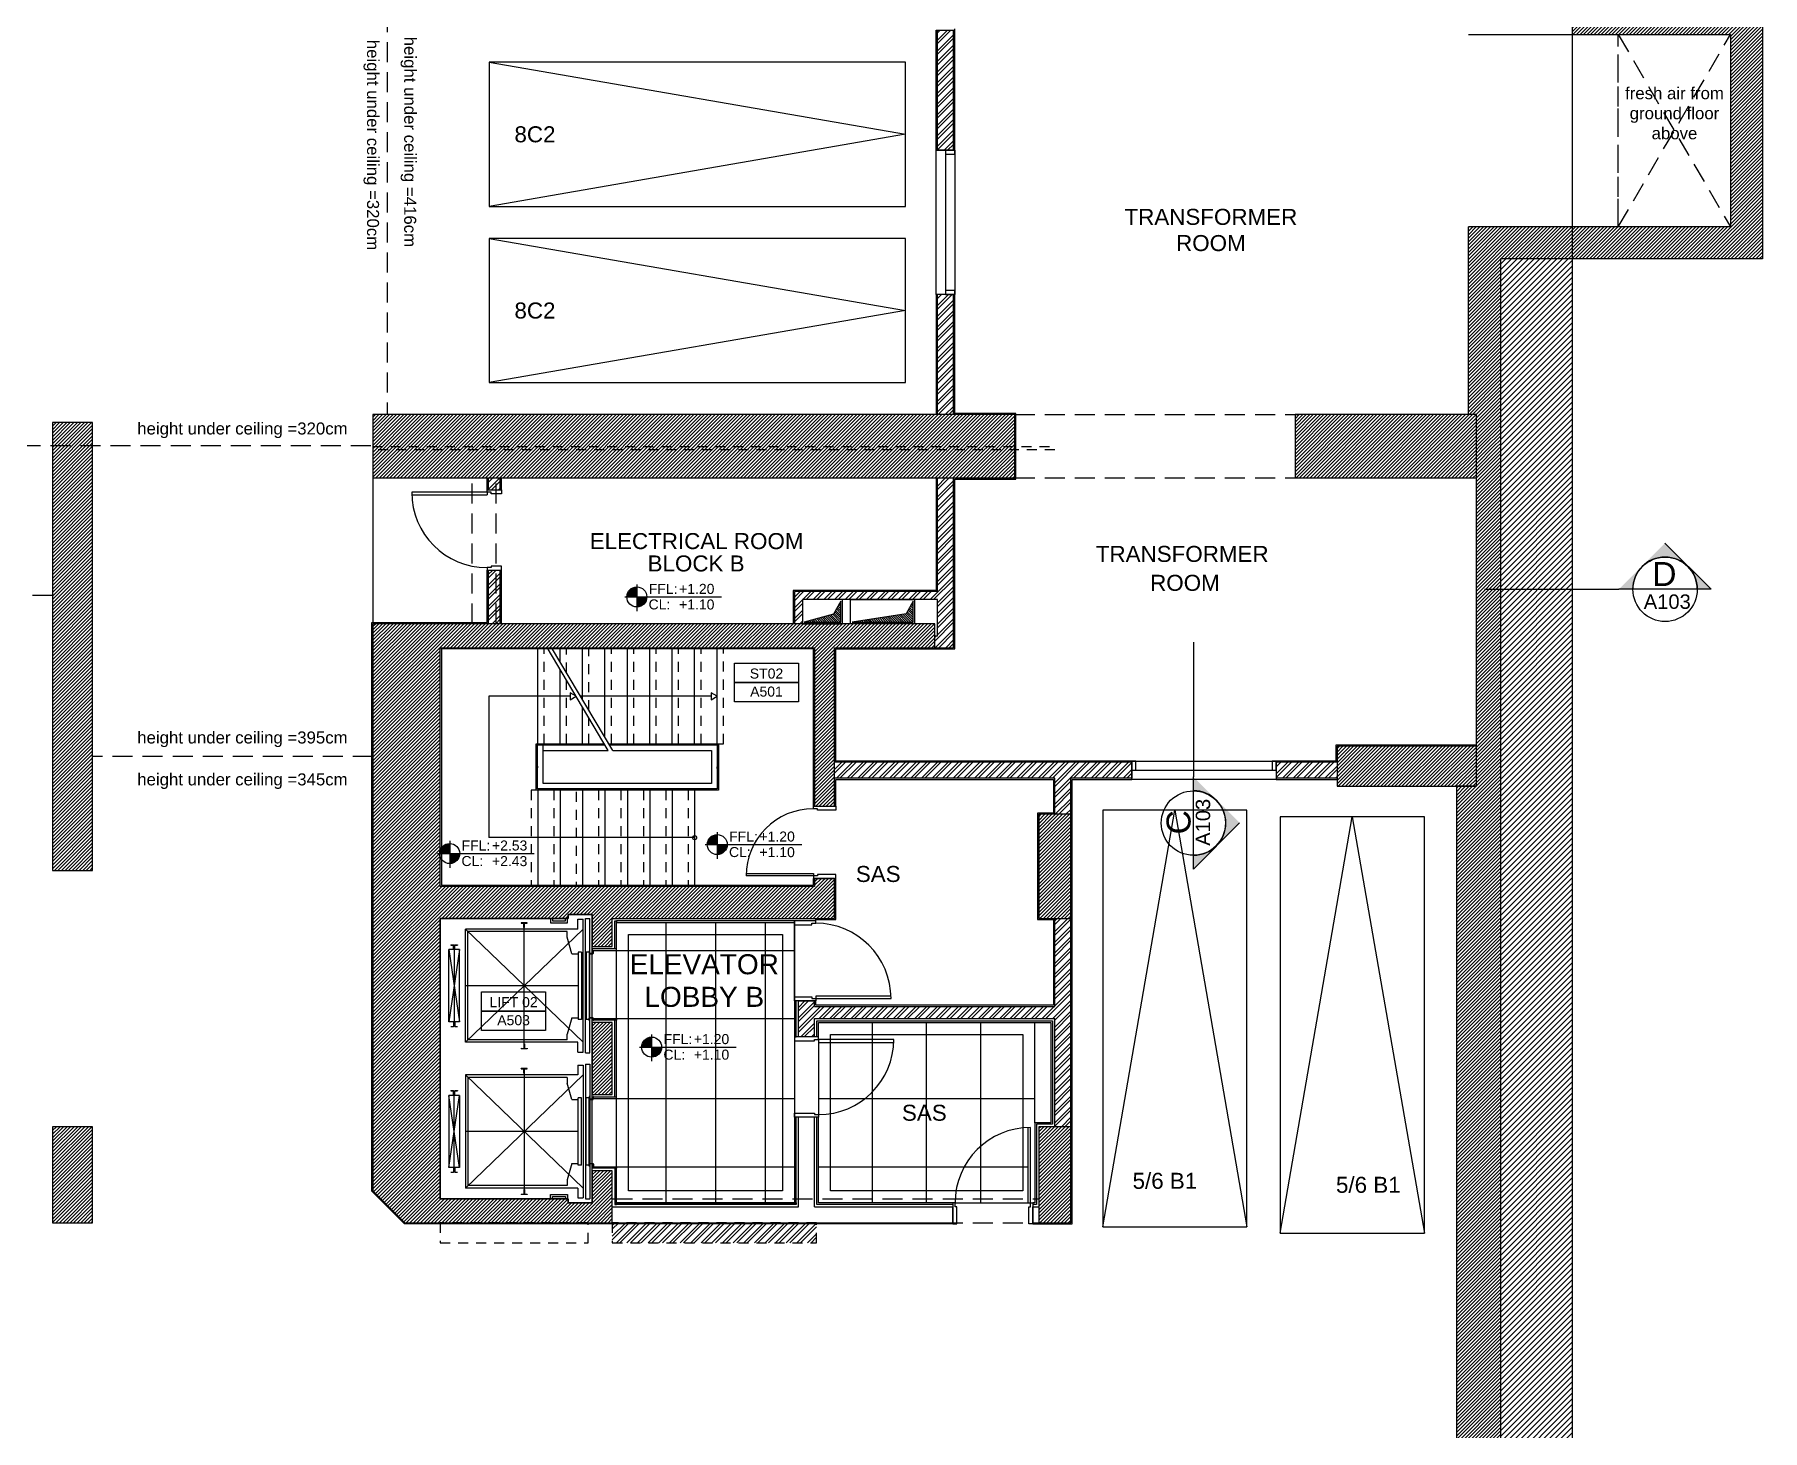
# Model space of a CAD drawing. Header units: inches. Extents: x -0.3 to 44.3, y -7.2 to 59.4.
# Drawn here: x 22.7 to 44.28, y 10.26 to 27.69 of the extents above; entities that cross this region are included whole.
import ezdxf
from ezdxf.enums import TextEntityAlignment as Align

# ---------------------------------------------------------------- set-up
doc = ezdxf.new("R2010")
doc.units = ezdxf.units.IN
doc.header["$MEASUREMENT"] = 0
for name, pattern in [('HIDDEN', [0.375, 0.25, -0.125]), ('HIDDEN2', [0.1875, 0.125, -0.0625]), ('S-BASEMENT 1$0$HIDDEN2', [0.1875, 0.125, -0.0625])]:
    doc.linetypes.add(name, pattern=pattern)
doc.layers.get('0').update_dxf_attribs({"linetype": 'CONTINUOUS'})
for name, color, linetype in [('03', 3, 'CONTINUOUS'), ('A-ANNO-EVTRTAG', 7, 'CONTINUOUS'), ('A-ANNO-LEVL', 3, 'CONTINUOUS'), ('A-ANNO-STR-TAG', 7, 'CONTINUOUS'), ('A-AREAS', 6, 'CONTINUOUS'), ('A-asc', 15, 'CONTINUOUS'), ('A-DRAW-SEC', 7, 'CONTINUOUS'), ('A-FC 260', 1, 'CONTINUOUS'), ('A-FLOR-HRAL', 15, 'CONTINUOUS'), ('A-FLOR-STRS', 40, 'CONTINUOUS'), ('A-FLOR-STRS-ARO', 1, 'CONTINUOUS'), ('A-FURNITURE', 30, 'CONTINUOUS'), ('A-HATCH-CONC', 8, 'CONTINUOUS'), ('A-HATCH-WALL', 8, 'CONTINUOUS'), ('a-hidden', 7, 'HIDDEN'), ('a-joint', 15, 'HIDDEN2'), ('A-NOMENCLATURE', 3, 'CONTINUOUS'), ('A-PARK-TXT', 3, 'CONTINUOUS'), ('A-PLASTER', 8, 'CONTINUOUS'), ('A-PORTE', 1, 'CONTINUOUS'), ('A-proj-marble', 137, 'CONTINUOUS'), ('A-proj-wood', 5, 'CONTINUOUS'), ('A-PROJ1H', 9, 'HIDDEN2'), ('A-PROJECTION', 9, 'CONTINUOUS'), ('A-sect-marble', 1, 'CONTINUOUS'), ('a-shaft', 250, 'CONTINUOUS'), ('a-text-red', 10, 'CONTINUOUS'), ('A-WALL', 4, 'CONTINUOUS'), ('N-PLOT', 5, 'CONTINUOUS'), ('Parcelle$0$N-PLOT', 5, 'CONTINUOUS'), ('S-BASEMENT 1$0$A-SHAFT-BASEMENT 1', 8, 'CONTINUOUS'), ('S-BASEMENT 1$0$A-SHAFT-UP', 8, 'S-BASEMENT 1$0$HIDDEN2'), ('S-BASEMENT 1$0$A-STR BASEMENT 1', 2, 'CONTINUOUS')]:
    doc.layers.add(name, color=color, linetype=linetype)
doc.styles.add('A100-STEXT', font='ARIAL.TTF', dxfattribs={"height": 0.25})
doc.styles.add('Arial', font='ARIAL.TTF', dxfattribs={"height": 0.2})
doc.styles.add('BLOCK', font='ARIAL.TTF', dxfattribs={"width": 0.8, "height": 0.25})
doc.styles.add('ROMANS', font='ARIAL.TTF', dxfattribs={"width": 0.8, "height": 0.2})
doc.styles.add('sec-lines$0$STYLE1', font='ARIAL.TTF')
pattern_1 = [(45, (9e-11, -5e-11), (-0.06629126, 0.06629126), []), (45, (0.04419, -5e-11), (-0.06629126, 0.06629126), [])]
pattern_2 = [(315, (8e-08, -4e-08), (0.014142136, 0.014142136), [])]
pattern_3 = [(45, (-338376.54673, -23743.37172), (-0.066291260736, 0.066291260736), []), (45, (-338376.50254, -23743.37172), (-0.066291260736, 0.066291260736), [])]
pattern_4 = [(45, (-338376.546732, -23743.371716), (-0.022097086912, 0.022097086912), [])]
pattern_5 = [(45, (-338376.54673, -23743.371716), (-0.035355339059, 0.035355339059), [])]

# ---------------------------------------------------------------- blocks, each defined once
blk = doc.blocks.new('LVTAG_P')
for p, q in [((-0.00301, 0), (0.02113, 0)), ((0, 0.00314), (0, -0.00353))]:
    blk.add_line(p, q)
at = {"const_width": 0.0025}
for points in [[(0, 0.00125, 0.414214), (-0.00125, 0, 1)], [(0, -0.00125, 0.414214), (0.00125, 0, 1)]]:
    blk.add_lwpolyline(points, format="xyb", dxfattribs=at)
blk.add_circle((0, 0), 0.0025)
at = {"style": 'BLOCK'}
for s, p in [('FFL:', (0.00297, 0.00076)), ('CL:', (0.00294, -0.00312))]:
    blk.add_text(s, height=0.0025, dxfattribs=at).set_placement(p)
for p in [(0.01054, 0.00076), (0.01054, -0.00313)]:
    blk.add_attdef('+00.00', p, '', height=0.0025, dxfattribs=at)
blk = doc.blocks.new('Rail3kg')
for p, q in [((3, 0), (-3, 0)), ((-43.5, -58), (-11, -58)), ((-43.5, -60), (-43.5, -58)), ((-43.5, -60), (-11, -60)), ((-8, -5), (-8, -55)), ((-6, -5), (-6, -55)), ((-3, -2), (3, -2)), ((6, -5), (6, -55)), ((8, -5), (8, -55)), ((11, -58), (43.5, -58)), ((11, -60), (43.5, -60)), ((43.5, -60), (43.5, -58))]:
    blk.add_line(p, q)
for centre, radius, start, end in [((-3, -5), 5, 90, 180), ((3, -5), 5, 0, 90), ((-11, -55), 5, 270, 360), ((-11, -55), 3, 270, 0), ((-3, -5), 3, 90, 180), ((3, -5), 3, 0, 90), ((11, -55), 5, 180, 270), ((11, -55), 3, 180, 270)]:
    blk.add_arc(centre, radius, start, end)
blk = doc.blocks.new('T75-3')
for p, q in [((1, 5), (0, 4)), ((0, -4), (0, 4)), ((1, 5), (30, 5)), ((30, 4), (30, 5)), ((32, 3), (51, 3)), ((57, 35), (55, 7)), ((59, 37), (62, 37)), ((62, -38), (62, 37)), ((0, -4), (1, -5)), ((1, -5), (30, -5)), ((30, -5), (30, -4)), ((32, -3), (51, -3)), ((55, -7), (57, -35)), ((59, -38), (62, -38))]:
    blk.add_line(p, q)
for centre, radius, start, end in [((32, 4), 1.5, 180, 270), ((51, 7), 4, 270, 356.6822), ((59, 35), 2.5, 90, 176.6822), ((32, -4), 1.5, 90, 180), ((51, -7), 4, 3.3178, 90), ((59, -35), 2.5, 183.3178, 270)]:
    blk.add_arc(centre, radius, start, end)
blk = doc.blocks.new('ascenseurs')
at = {"layer": 'A-asc'}
for p, q in [((1.6, 0.03), (1.6, 0.03)), ((1.815, 0), (1.87, 0)), ((1.815, -1.68), (1.815, 0)), ((1.87, -1.68), (1.87, 0)), ((1.72, -0.134), (0.315, -0.134)), ((0.315, -1.546), (1.785, -0.134)), ((0.315, -0.134), (1.785, -1.546)), ((0.315, -1.546), (0.315, -0.134)), ((1.585, -0.165), (0.345, -0.165)), ((0.345, -1.515), (0.345, -0.165)), ((1.05, -1.565), (1.05, -0.115)), ((1.585, -0.235), (1.585, -0.165)), ((1.72, -0.01), (1.785, -0.01)), ((1.72, -0.134), (1.72, -0.01)), ((1.785, -1.67), (1.785, -0.01)), ((0.24, -0.39), (0.11, -0.39)), ((0.11, -1.29), (0.11, -0.39)), ((0.24, -0.39), (0.11, -1.29)), ((0.11, -0.39), (0.24, -1.29)), ((0.175, -0.39), (0.175, -1.29)), ((0.24, -1.29), (0.24, -0.39)), ((1.645, -0.44), (1.585, -0.235)), ((1.765, -0.42), (1.725, -0.42)), ((1.725, -0.42), (1.725, -1.26)), ((1.765, -0.42), (1.765, -1.26)), ((1.862, -0.42), (1.822, -0.42)), ((1.822, -0.42), (1.822, -1.26)), ((1.862, -0.42), (1.862, -1.26)), ((1.645, -0.44), (1.725, -0.44)), ((1.725, -0.84), (0.315, -0.84)), ((0.24, -1.29), (0.11, -1.29)), ((1.645, -1.24), (1.585, -1.445)), ((1.645, -1.24), (1.725, -1.24)), ((1.765, -1.26), (1.725, -1.26)), ((1.862, -1.26), (1.822, -1.26)), ((1.585, -1.515), (1.585, -1.445)), ((1.72, -1.546), (0.315, -1.546)), ((1.585, -1.515), (0.345, -1.515)), ((1.72, -1.67), (1.72, -1.546)), ((1.72, -1.67), (1.785, -1.67)), ((1.815, -1.68), (1.87, -1.68)), ((1.05, -1.935), (1.05, -3.385)), ((1.72, -1.83), (1.72, -1.954)), ((1.72, -1.83), (1.785, -1.83)), ((1.785, -1.83), (1.785, -3.49)), ((1.815, -1.82), (1.87, -1.82)), ((1.815, -1.82), (1.815, -3.5)), ((1.87, -1.82), (1.87, -3.5)), ((1.72, -1.954), (0.315, -1.954)), ((0.315, -1.954), (1.785, -3.366)), ((0.315, -3.366), (1.785, -1.954)), ((0.315, -1.954), (0.315, -3.366)), ((1.585, -1.985), (0.345, -1.985)), ((0.345, -1.985), (0.345, -3.335)), ((1.585, -1.985), (1.585, -2.055)), ((1.645, -2.26), (1.585, -2.055)), ((0.24, -2.21), (0.11, -2.21)), ((0.11, -2.21), (0.11, -3.11)), ((0.24, -3.11), (0.11, -2.21)), ((0.11, -3.11), (0.24, -2.21)), ((0.175, -3.11), (0.175, -2.21)), ((0.24, -2.21), (0.24, -3.11)), ((1.645, -2.26), (1.725, -2.26)), ((1.765, -2.24), (1.725, -2.24)), ((1.725, -3.08), (1.725, -2.24)), ((1.765, -3.08), (1.765, -2.24)), ((1.862, -2.24), (1.822, -2.24)), ((1.822, -3.08), (1.822, -2.24)), ((1.862, -3.08), (1.862, -2.24)), ((1.725, -2.66), (0.315, -2.66)), ((0.24, -3.11), (0.11, -3.11)), ((1.645, -3.06), (1.585, -3.265)), ((1.645, -3.06), (1.725, -3.06)), ((1.765, -3.08), (1.725, -3.08)), ((1.862, -3.08), (1.822, -3.08)), ((1.72, -3.366), (0.315, -3.366)), ((1.585, -3.335), (0.345, -3.335)), ((1.585, -3.265), (1.585, -3.335)), ((1.72, -3.366), (1.72, -3.49)), ((1.72, -3.49), (1.785, -3.49)), ((1.815, -3.5), (1.87, -3.5))]:
    blk.add_line(p, q, dxfattribs=at)
for points in [[(1.378, 0), (1.378, -0.055), (1.592, -0.055), (1.592, 0)], [(1.402, 0), (1.402, -0.03), (1.567, -0.03), (1.567, 0)], [(1.378, -3.5), (1.378, -3.445), (1.592, -3.445), (1.592, -3.5)], [(1.402, -3.5), (1.402, -3.47), (1.567, -3.47), (1.567, -3.5)]]:
    blk.add_lwpolyline(points, dxfattribs=at)
for points in [[(1.862, -0.434, 0.414214), (1.868, -0.44), (1.907, -0.44, 0.414214), (1.913, -0.434), (1.913, -0.405), (1.91, -0.405), (1.91, -0.434, -0.414214), (1.907, -0.437), (1.868, -0.437, -0.414214), (1.865, -0.434), (1.865, -0.405), (1.862, -0.405)], [(1.865, -1.246), (1.865, -1.275), (1.862, -1.275), (1.862, -1.246, -0.414214), (1.868, -1.24), (1.907, -1.24, -0.414214), (1.913, -1.246), (1.913, -1.275), (1.91, -1.275), (1.91, -1.246, 0.414214), (1.907, -1.243), (1.868, -1.243, 0.414214)], [(1.865, -2.254), (1.865, -2.225), (1.862, -2.225), (1.862, -2.254, 0.414214), (1.868, -2.26), (1.907, -2.26, 0.414214), (1.913, -2.254), (1.913, -2.225), (1.91, -2.225), (1.91, -2.254, -0.414214), (1.907, -2.257), (1.868, -2.257, -0.414214)], [(1.862, -3.066, -0.414214), (1.868, -3.06), (1.907, -3.06, -0.414214), (1.913, -3.066), (1.913, -3.095), (1.91, -3.095), (1.91, -3.066, 0.414214), (1.907, -3.063), (1.868, -3.063, 0.414214), (1.865, -3.066), (1.865, -3.095), (1.862, -3.095)]]:
    blk.add_lwpolyline(points, format="xyb", close=True, dxfattribs=at)
at = {"layer": 'A-asc', "yscale": 0.0009999999999994458, "zscale": 0.001}
for name, p, xscale, rotation in [('T75-3', (1.05, -0.115), 0.0009999999999994458, 90), ('Rail3kg', (0.175, -0.39), -0.0009999999999976694, 180), ('T75-3', (1.05, -1.565), -0.0009999999999994458, 90), ('T75-3', (1.05, -1.935), 0.0009999999999994458, 90), ('Rail3kg', (0.175, -2.21), -0.0009999999999976694, 180), ('T75-3', (1.05, -3.385), -0.0009999999999994458, 90)]:
    blk.add_blockref(name, p, dxfattribs=dict(at, xscale=xscale, rotation=rotation))
at = {"layer": 'A-asc', "xscale": 0.0009999999999976694, "yscale": 0.0009999999999994458, "zscale": 0.001}
for p in [(0.175, -1.29), (0.175, -3.11)]:
    blk.add_blockref('Rail3kg', p, dxfattribs=at)
blk = doc.blocks.new('EVTRTAG')
at = {"color": 7}
for points in [[(-0.008, 0.00482), (0.008, 0.00482), (0.008, 0), (-0.008, 0)], [(-0.008, 0), (0.008, 0), (0.008, -0.00482), (-0.008, -0.00482)]]:
    blk.add_lwpolyline(points, close=True, dxfattribs=at)
at = {"color": 7, "style": 'BLOCK'}
blk.add_attdef('EVTR', text='', height=0.0025, dxfattribs=at).set_placement((0, 0.00225), align=Align.MIDDLE)
blk.add_attdef('DWG', text='', height=0.0025, rotation=360, dxfattribs=at).set_placement((0, -0.00225), align=Align.MIDDLE)
blk = doc.blocks.new('ST_TAG')
at = {"color": 7}
for points in [[(-0.008, 0.00482), (0.008, 0.00482), (0.008, 0), (-0.008, 0)], [(-0.008, 0), (0.008, 0), (0.008, -0.00482), (-0.008, -0.00482)]]:
    blk.add_lwpolyline(points, close=True, dxfattribs=at)
at = {"color": 7, "style": 'BLOCK'}
blk.add_attdef('ST', text='', height=0.0025, dxfattribs=at).set_placement((0, 0.00225), align=Align.MIDDLE)
blk.add_attdef('DWG', text='', height=0.0025, rotation=360, dxfattribs=at).set_placement((0, -0.00225), align=Align.MIDDLE)
blk = doc.blocks.new('P090E28D')
at = {"layer": 'A-PORTE'}
for p, q in [((-0.98, 0.06), (-0.14, 0.06)), ((-0.14, 0.03), (-0.98, 0.03)), ((-0.14, 0.06), (-0.14, 0.03))]:
    blk.add_line(p, q, dxfattribs=at)
for points in [[(-0.09, 0.87), (-0.14, 0.87), (-0.14, 0.9), (0.14, 0.9), (0.14, 0.85), (-0.09, 0.85)], [(-0.09, 0.03), (-0.14, 0.03), (-0.14, 0), (0.14, 0), (0.14, 0.05), (-0.09, 0.05)]]:
    blk.add_lwpolyline(points, close=True, dxfattribs=at)
blk.add_arc((-0.14, 0.03), 0.84, 90, 180, dxfattribs=at)
blk = doc.blocks.new('P100E18D')
at = {"layer": 'A-PORTE'}
for p, q in [((1.03, 0.06), (0.09, 0.06)), ((0.09, 0.03), (0.09, 0.06)), ((0.09, 0.03), (1.03, 0.03))]:
    blk.add_line(p, q, dxfattribs=at)
for points in [[(-0.09, 0.95), (0.04, 0.95), (0.04, 0.97), (0.09, 0.97), (0.09, 1), (-0.09, 1)], [(-0.09, 0.05), (0.04, 0.05), (0.04, 0.03), (0.09, 0.03), (0.09, 0), (-0.09, 0)]]:
    blk.add_lwpolyline(points, close=True, dxfattribs=at)
blk.add_arc((0.09, 0.03), 0.94, 0, 90, dxfattribs=at)
blk = doc.blocks.new('P100E26.5G')
at = {"layer": 'A-PORTE'}
for p, q in [((-0.06, 1.205), (-0.06, 0.265)), ((-0.03, 0.265), (-0.03, 1.205)), ((-1, 0.265), (-1, 0)), ((-0.97, 0.265), (-1, 0.265)), ((-0.97, 0.215), (-0.97, 0.265)), ((-0.06, 0.265), (-0.02, 0.265)), ((-0.03, 0.215), (-0.03, 0.265)), ((-0.03, 0.265), (0, 0.265)), ((0, 0.265), (0, 0)), ((-0.95, 0.215), (-0.97, 0.215)), ((-0.05, 0), (-0.05, 0.215)), ((-0.05, 0.215), (-0.03, 0.215)), ((0, 0), (-0.05, 0)), ((-1, 0), (-0.95, 0))]:
    blk.add_line(p, q, dxfattribs=at)
blk.add_lwpolyline([(-0.95, 0), (-0.95, 0.215)], dxfattribs=at)
blk.add_arc((-0.03, 0.265), 0.94, 90, 180, dxfattribs=at)
blk = doc.blocks.new('P100E30G')
for p, q in [((0.03, 1.24), (0.03, 0.3)), ((0.07, 0.3), (0.07, 1.24)), ((0.03, 0.3), (0, 0.3)), ((0, 0.3), (0, 0)), ((0.03, 0.3), (0.07, 0.3)), ((0.03, 0.25), (0.03, 0.3)), ((0.05, 0.25), (0.03, 0.25)), ((0.05, 0), (0.05, 0.25)), ((0.95, 0), (0.95, 0.25)), ((0.95, 0.25), (0.97, 0.25)), ((0.97, 0.3), (1, 0.3)), ((0.97, 0.25), (0.97, 0.3)), ((1, 0.3), (1, 0)), ((0, 0), (0.05, 0)), ((1, 0), (0.95, 0))]:
    blk.add_line(p, q)
blk.add_arc((0.03, 0.3), 0.94, 0, 90)
blk = doc.blocks.new('A$C17E303DA')
at = {"layer": 'A-PORTE'}
for p, q in [((0.265, 1), (0, 1)), ((0, 1), (0, 0.95)), ((0, 0.95), (0.215, 0.95)), ((0.215, 0.97), (0.265, 0.97)), ((0.215, 0.95), (0.215, 0.97)), ((0.265, 0.97), (0.265, 1)), ((0, 0.05), (0.215, 0.05)), ((0, 0), (0, 0.05)), ((0.265, 0), (0, 0)), ((0.215, 0.05), (0.215, 0.03)), ((0.215, 0.03), (0.265, 0.03)), ((1.205, 0.06), (0.265, 0.06)), ((0.265, 0.06), (0.265, 0.02)), ((0.265, 0.03), (1.205, 0.03)), ((0.265, 0.03), (0.265, 0))]:
    blk.add_line(p, q, dxfattribs=at)
blk.add_arc((0.265, 0.03), 0.94, 0, 90, dxfattribs=at)
blk = doc.blocks.new('A$C3C9A34A8')
at = {"layer": 'A-DRAW-SEC'}
h = blk.add_hatch(color=256, dxfattribs=at)
edge = h.paths.add_edge_path()
edge.add_line((0, 0.576), (0.576, 0.003))
edge.add_line((0.576, 0.003), (0, -0.576))
edge.add_line((0, -0.576), (0, -0.402))
edge.add_arc((0, 0.001), 0.403, -90, 90)
edge.add_line((0, 0.404), (0, 0.576))
for p, q in [((0, -0.576), (0, 0.576)), ((0.576, 0.003), (0, -0.576))]:
    blk.add_line(p, q, dxfattribs=at)
at = {"layer": 'A-DRAW-SEC', "color": 2, "linetype": 'Continuous'}
blk.add_lwpolyline([(0, 2.257), (0, 0.576)], dxfattribs=at)
at = {"layer": 'A-DRAW-SEC', "ltscale": 0.5}
blk.add_circle((0, 0), 0.402, dxfattribs=at)
at = {"layer": 'A-DRAW-SEC'}
blk.add_arc((0, 0.001), 0.403, 270, 90, dxfattribs=at)
at = {"layer": 'A-DRAW-SEC', "style": 'sec-lines$0$STYLE1'}
for s, height, p in [('A103', 0.18, (0.119, 0.009)), ('C', 0.3, (-0.186, 0.009))]:
    blk.add_text(s, height=height, rotation=90, dxfattribs=at).set_placement(p, align=Align.MIDDLE)
blk = doc.blocks.new('A$C16BC67BA')
at = {"layer": 'A-DRAW-SEC'}
h = blk.add_hatch(color=256, dxfattribs=at)
edge = h.paths.add_edge_path()
edge.add_line((0, -0.576), (-0.576, -0.003))
edge.add_line((-0.576, -0.003), (0, 0.576))
edge.add_line((0, 0.576), (0, 0.402))
edge.add_arc((0, -0.001), 0.403, 90, 270)
edge.add_line((0, -0.404), (0, -0.576))
for p, q in [((-0.576, -0.003), (0, 0.576)), ((0, 0.576), (0, -0.576))]:
    blk.add_line(p, q, dxfattribs=at)
at = {"layer": 'A-DRAW-SEC', "color": 2, "linetype": 'Continuous'}
blk.add_lwpolyline([(0, -2.257), (0, -0.576)], dxfattribs=at)
at = {"layer": 'A-DRAW-SEC', "ltscale": 0.5}
blk.add_circle((0, 0), 0.402, dxfattribs=at)
at = {"layer": 'A-DRAW-SEC'}
blk.add_arc((0, -0.001), 0.403, 90, 270, dxfattribs=at)
at = {"layer": 'A-DRAW-SEC', "style": 'sec-lines$0$STYLE1'}
for s, height, p in [('A103', 0.18, (0.154, 0.027)), ('D', 0.3, (-0.191, -0.009))]:
    blk.add_text(s, height=height, rotation=90, dxfattribs=at).set_placement(p, align=Align.MIDDLE)

msp = doc.modelspace()

# ---------------------------------------------------------------- hatches: boundary and pattern name
at = {"layer": 'A-HATCH-CONC'}
h = msp.add_hatch(dxfattribs=at)
h.set_pattern_fill('ANSI31', color=256, scale=0.25, style=0)
h.set_pattern_definition(pattern_4)
h.paths.add_polyline_path([(41.008, 24.885), (41.908, 24.885), (41.908, 25.285), (40.608, 25.285), (40.608, 22.94), (40.708, 22.94), (40.708, 22.54), (41.008, 22.54)])
h.paths.add_polyline_path([(44.279, 28.085), (41.908, 28.085), (41.908, 27.685), (43.879, 27.685), (43.879, 25.285), (43.879, 25.285), (42.479, 25.285), (42.479, 25.285), (41.908, 25.285), (41.908, 24.885), (44.279, 24.885)])
h = msp.add_hatch(dxfattribs=at)
h.set_pattern_fill('ANSI31', color=256, scale=0.4, style=0)
h.set_pattern_definition(pattern_5)
h.paths.add_polyline_path([(41.908, 24.885), (41.008, 24.885), (41.008, 24.355), (41.908, 24.355)])
h = msp.add_hatch(dxfattribs=at)
h.set_pattern_fill('ANSI31', color=256, scale=0.4, style=0)
h.set_pattern_definition(pattern_5)
edge = h.paths.add_edge_path()
edge.add_line((0.078, 0.9), (0.078, 0))
edge.add_line((0.078, 0), (38.908, 0))
edge.add_arc((38.908, 3), 3, 270, 360)
edge.add_line((41.908, 3), (41.908, 24.355))
edge.add_line((41.908, 24.355), (41.008, 24.355))
edge.add_line((41.008, 24.355), (41.008, 2.957))
edge.add_arc((38.908, 3), 2.1, 273.7018, 358.8196, ccw=False)
edge.add_line((39.044, 0.904), (0.078, 0.9))
h = msp.add_hatch(dxfattribs=at)
h.set_pattern_fill('ANSI31', color=256, scale=0.25, style=0)
h.set_pattern_definition(pattern_4)
h.paths.add_polyline_path([(34.943, 22.94), (26.928, 22.94), (26.928, 22.15), (34.943, 22.15)])
h = msp.add_hatch(dxfattribs=at)
h.set_pattern_fill('ANSI31', color=256, scale=0.25, style=0)
h.set_pattern_definition(pattern_4)
h.paths.add_polyline_path([(40.708, 22.94), (38.443, 22.94), (38.443, 22.15), (40.708, 22.15)])
h = msp.add_hatch(dxfattribs=at)
h.set_pattern_fill('ANSI31', color=256, scale=0.25, style=0)
h.paths.add_polyline_path([(23.428, 22.84), (22.928, 22.84), (22.928, 17.25), (23.428, 17.25)])
h = msp.add_hatch(dxfattribs=at)
h.set_pattern_fill('ANSI31', color=256, scale=0.25, style=0)
h.set_pattern_definition(pattern_4)
h.paths.add_polyline_path([(41.008, 12.85), (40.458, 12.85), (40.458, 4.05), (39.718, 4.05), (39.718, 3.5), (40.708, 3.5), (41.008, 3.5)])
h.paths.add_polyline_path([(41.008, 18.6), (40.708, 18.6), (40.708, 18.3), (40.458, 18.3), (40.458, 12.85), (41.008, 12.85)])
h.paths.add_polyline_path([(41.008, 20.157), (40.708, 20.157), (40.708, 18.6), (41.008, 18.6)])
h.paths.add_polyline_path([(41.008, 22.5), (40.708, 22.5), (40.708, 20.157), (41.008, 20.157)])
h.paths.add_polyline_path([(41.008, 22.54), (40.708, 22.54), (40.708, 22.5), (41.008, 22.5)])
h = msp.add_hatch(dxfattribs=at)
h.set_pattern_fill('ANSI31', color=256, scale=0.25, style=0)
h.paths.add_polyline_path([(27.768, 20.03), (32.443, 20.03), (32.443, 18.05), (32.693, 18.05), (32.693, 20.03), (33.943, 20.03), (33.943, 20.33), (26.928, 20.33), (26.928, 13.25), (27.328, 12.85), (29.918, 12.85), (29.918, 13.5), (29.668, 13.5), (29.668, 13.1), (29.368, 13.1), (29.368, 13.15), (27.768, 13.15), (27.768, 16.65), (29.368, 16.65), (29.368, 16.7), (29.668, 16.7), (29.668, 16.3), (29.918, 16.3), (29.918, 16.65), (32.693, 16.65), (32.693, 17.15), (32.443, 17.15), (32.443, 17.05), (27.768, 17.05)])
h = msp.add_hatch(dxfattribs=at)
h.set_pattern_fill('ANSI31', color=256, scale=0.25, style=0)
h.paths.add_polyline_path([(40.708, 18.8), (38.968, 18.8), (38.968, 18.3), (40.708, 18.3)])
h = msp.add_hatch(dxfattribs=at)
h.set_pattern_fill('ANSI31', color=256, scale=0.25, style=0)
h.paths.add_polyline_path([(35.643, 17.95), (35.243, 17.95), (35.243, 16.65), (35.643, 16.65)])
h = msp.add_hatch(dxfattribs=at)
h.set_pattern_fill('ANSI31', color=256, scale=0.25, style=0)
h.paths.add_polyline_path([(29.918, 15.35), (29.668, 15.35), (29.668, 14.45), (29.918, 14.45)])
h = msp.add_hatch(dxfattribs=at)
h.set_pattern_fill('ANSI31', color=256, scale=0.25, style=0)
h.paths.add_polyline_path([(23.428, 14.05), (22.928, 14.05), (22.928, 12.85), (23.428, 12.85)])
h = msp.add_hatch(dxfattribs=at)
h.set_pattern_fill('ANSI31', color=256, scale=0.25, style=0)
h.paths.add_polyline_path([(35.643, 14.05), (35.243, 14.05), (35.243, 12.85), (35.643, 12.85)])
at = {"layer": 'A-HATCH-WALL'}
h = msp.add_hatch(dxfattribs=at)
h.set_pattern_fill('ANSI32', color=256, scale=0.25, style=0)
h.set_pattern_definition(pattern_3)
h.paths.add_polyline_path([(34.178, 27.74), (33.978, 27.74), (33.978, 26.24), (34.178, 26.24)])
h = msp.add_hatch(dxfattribs=at)
h.set_pattern_fill('ANSI32', color=256, scale=0.25, style=0)
h.set_pattern_definition(pattern_3)
h.paths.add_polyline_path([(34.178, 24.44), (33.978, 24.44), (33.978, 22.94), (34.178, 22.94)])
h = msp.add_hatch(dxfattribs=at)
h.set_pattern_fill('ANSI32,_O', color=256, scale=0.25)
h.set_pattern_definition(pattern_1)
h.paths.add_polyline_path([(28.518, 22.15), (28.368, 22.15), (28.368, 22), (28.518, 22)])
h = msp.add_hatch(dxfattribs=at)
h.set_pattern_fill('ANSI32', color=256, scale=0.25, style=0)
h.set_pattern_definition(pattern_3)
h.paths.add_polyline_path([(34.178, 22.15), (33.978, 22.15), (33.978, 20.73), (32.193, 20.73), (32.193, 20.33), (32.293, 20.33), (32.293, 20.63), (32.793, 20.63), (33.978, 20.63), (33.978, 20.18), (33.943, 20.18), (33.943, 20.03), (34.178, 20.03)])
h = msp.add_hatch(dxfattribs=at)
h.set_pattern_fill('ANSI32,_O', color=256, scale=0.25)
h.set_pattern_definition(pattern_1)
h.paths.add_polyline_path([(28.518, 21), (28.368, 21), (28.368, 20.33), (28.518, 20.33)])
h = msp.add_hatch(dxfattribs=at)
h.set_pattern_fill('ANSI32', color=256, scale=0.25, style=0)
h.set_pattern_definition(pattern_3)
h.paths.add_polyline_path([(38.968, 18.6), (38.206, 18.6), (38.206, 18.4), (38.968, 18.4)])
h.paths.add_polyline_path([(36.406, 18.6), (32.693, 18.6), (32.693, 18.4), (35.443, 18.4), (35.443, 17.95), (35.643, 17.95), (35.643, 18.4), (36.406, 18.4)])
h = msp.add_hatch(dxfattribs=at)
h.set_pattern_fill('ANSI32', color=256, scale=0.25, style=0)
h.set_pattern_definition(pattern_3)
h.paths.add_polyline_path([(35.643, 16.65), (35.443, 16.65), (35.443, 15.55), (32.443, 15.55), (32.443, 15.62), (32.243, 15.62), (32.243, 15.17), (32.443, 15.17), (32.443, 15.4), (35.443, 15.4), (35.443, 14.05), (35.643, 14.05)])
h = msp.add_hatch(dxfattribs=at)
h.set_pattern_fill('ANSI32', color=256, scale=0.25, style=0)
h.paths.add_polyline_path([(35.243, 14.05), (35.243, 12.85), (35.643, 12.85), (35.643, 14.05)])
h = msp.add_hatch(dxfattribs=at)
h.set_pattern_fill('ANSI32', color=256, scale=0.25, style=0)
h.paths.add_polyline_path([(32.468, 12.85), (29.918, 12.85), (29.918, 12.6), (32.468, 12.6)])
at = {"layer": 'a-shaft'}
h = msp.add_hatch(dxfattribs=at)
h.set_pattern_fill('_USER,_O', color=256, scale=0.02, angle=315, pattern_type=0)
h.set_pattern_definition(pattern_2)
h.paths.add_polyline_path([(32.313, 20.35), (32.773, 20.35), (32.773, 20.61), (32.68, 20.45)])
h = msp.add_hatch(dxfattribs=at)
h.set_pattern_fill('_USER,_O', color=256, scale=0.02, angle=315, pattern_type=0)
h.set_pattern_definition(pattern_2)
h.paths.add_polyline_path([(32.913, 20.35), (33.673, 20.35), (33.673, 20.61), (33.586, 20.454)])

# ---------------------------------------------------------------- linework, layer by layer
at = {"layer": 'A-AREAS'}
msp.add_lwpolyline([(38.908, 0, 0.414214), (41.908, 3), (41.908, 55.455, 0.422955), (38.819, 58.453), (0.078, 57.3), (0.078, 26.56), (0.378, 26.56), (0.378, 36.4), (6.032, 36.4), (11.578, 31.939), (11.578, 28.85), (15.378, 28.85), (15.378, 22.5), (11.578, 22.5), (11.578, 18.6), (0.378, 18.6), (0.378, 26.56), (0.078, 26.56), (0.078, 0)], format="xyb", close=True, dxfattribs=at)
at = {"layer": 'A-FC 260'}
for points in [[(32.043, 13.25), (30.118, 13.25), (30.118, 16.45), (32.043, 16.45)], [(35.043, 13.25), (32.643, 13.25), (32.643, 15.2), (35.043, 15.2)]]:
    msp.add_lwpolyline(points, close=True, dxfattribs=at)
at = {"layer": 'A-FLOR-HRAL'}
for p, q in [((29.868, 18.746), (29.103, 20.031)), ((29.926, 18.746), (29.16, 20.031)), ((29.053, 18.336), (29.053, 18.816)), ((29.053, 18.746), (29.868, 18.746)), ((29.926, 18.746), (31.158, 18.746)), ((31.158, 18.746), (31.158, 18.336)), ((31.158, 18.336), (29.053, 18.336))]:
    msp.add_line(p, q, dxfattribs=at)
for points in [[(29.875, 18.831), (31.243, 18.831), (31.243, 18.251), (28.968, 18.251), (28.968, 18.831), (29.818, 18.831)], [(29.884, 18.816), (31.228, 18.816), (31.228, 18.266), (28.983, 18.266), (28.983, 18.816), (29.827, 18.816)]]:
    msp.add_lwpolyline(points, dxfattribs=at)
for points in [[(29.676, 18.816), (29.676, 18.831), (29.696, 18.831), (29.696, 18.816)], [(30.516, 18.816), (30.516, 18.831), (30.536, 18.831), (30.536, 18.816)], [(28.968, 18.551), (28.983, 18.551), (28.983, 18.531), (28.968, 18.531)], [(31.228, 18.541), (31.243, 18.541), (31.243, 18.521), (31.228, 18.521)], [(29.676, 18.251), (29.676, 18.266), (29.696, 18.266), (29.696, 18.251)], [(30.516, 18.251), (30.516, 18.266), (30.536, 18.266), (30.536, 18.251)]]:
    msp.add_lwpolyline(points, close=True, dxfattribs=at)
at = {"layer": 'A-FLOR-STRS'}
for p, q in [((26.928, 22.15), (26.928, 20.345)), ((28.986, 18.83), (28.986, 20.015)), ((29.266, 19.853), (29.266, 20.015)), ((29.546, 19.383), (29.546, 20.015)), ((29.826, 18.913), (29.826, 20.015)), ((30.106, 18.83), (30.106, 20.015)), ((30.386, 18.83), (30.386, 20.015)), ((30.666, 18.83), (30.666, 20.015)), ((30.946, 18.83), (30.946, 20.015)), ((31.226, 18.831), (31.226, 20.016)), ((29.266, 18.83), (29.266, 19.756)), ((29.546, 18.83), (29.546, 19.286)), ((28.986, 18.251), (28.986, 17.066)), ((29.266, 18.251), (29.266, 17.066)), ((29.546, 18.251), (29.546, 17.066)), ((29.826, 18.251), (29.826, 17.066)), ((30.106, 18.251), (30.106, 17.066)), ((30.386, 18.251), (30.386, 17.066)), ((30.666, 18.251), (30.666, 17.066)), ((30.946, 18.251), (30.946, 17.066))]:
    msp.add_line(p, q, dxfattribs=at)
at = {"layer": 'A-FLOR-STRS-ARO'}
for p, q in [((28.376, 19.423), (28.376, 17.659)), ((29.39, 19.423), (28.376, 19.423)), ((31.151, 19.423), (29.522, 19.423)), ((30.946, 17.659), (28.376, 17.659))]:
    msp.add_line(p, q, dxfattribs=at)
for points in [[(29.465, 19.423), (29.39, 19.466), (29.39, 19.379)], [(31.226, 19.423), (31.151, 19.466), (31.151, 19.379)]]:
    msp.add_lwpolyline(points, close=True, dxfattribs=at)
msp.add_circle((30.946, 17.659), 0.025, dxfattribs=at)
at = {"layer": 'A-FURNITURE'}
for points in [[(28.378, 27.34), (28.378, 25.54), (33.578, 25.54), (33.578, 27.34)], [(28.378, 25.14), (28.378, 23.34), (33.578, 23.34), (33.578, 25.14)], [(36.043, 12.8), (37.843, 12.8), (37.843, 18), (36.043, 18)], [(38.258, 12.72), (40.058, 12.72), (40.058, 17.92), (38.258, 17.92)]]:
    msp.add_lwpolyline(points, close=True, dxfattribs=at)
for points in [[(28.378, 27.34), (33.578, 26.44), (28.378, 25.54)], [(28.378, 25.14), (33.578, 24.24), (28.378, 23.34)], [(36.043, 12.8), (36.943, 18), (37.843, 12.8)], [(38.258, 12.72), (39.158, 17.92), (40.058, 12.72)]]:
    msp.add_lwpolyline(points, dxfattribs=at)
at = {"layer": 'A-HATCH-CONC'}
msp.add_lwpolyline([(33.963, 26.24), (33.963, 27.74), (34.193, 27.74), (34.193, 27.74)], dxfattribs=at)
at = {"layer": 'a-hidden'}
for p, q in [((27.108, 31.34), (27.108, 22.94)), ((34.943, 22.94), (38.493, 22.94)), ((15.778, 22.553), (26.928, 22.553)), ((28.168, 20.33), (28.168, 22.15)), ((28.468, 20.33), (28.468, 22.15)), ((34.943, 22.15), (38.493, 22.15)), ((22.928, 20.68), (15.778, 20.68)), ((26.928, 18.67), (23.428, 18.67)), ((29.918, 13.15), (35.243, 13.15)), ((29.918, 12.85), (35.243, 12.85))]:
    msp.add_line(p, q, dxfattribs=at)
at = {"layer": 'a-hidden', "color": 10}
for p, q in [((42.479, 27.685), (43.879, 25.285)), ((42.479, 25.285), (43.879, 27.685))]:
    msp.add_line(p, q, dxfattribs=at)
msp.add_lwpolyline([(42.479, 27.685), (43.879, 27.685), (43.879, 25.285), (42.479, 25.285)], close=True, dxfattribs=at)
at = {"layer": 'a-joint'}
for p, q in [((26.928, 22.54), (35.443, 22.54)), ((35.443, 22.5), (26.928, 22.5))]:
    msp.add_line(p, q, dxfattribs=at)
at = {"layer": 'A-PLASTER'}
for p, q in [((28.533, 22), (28.533, 22.15)), ((28.533, 20.33), (28.533, 21)), ((32.708, 16.635), (32.708, 17.15)), ((32.458, 16.635), (32.708, 16.635)), ((32.458, 16.62), (32.458, 16.635))]:
    msp.add_line(p, q, dxfattribs=at)
for points in [[(34.193, 26.24), (34.193, 27.525), (34.193, 27.755)], [(36.406, 18.615), (32.708, 18.615), (32.708, 20.015), (34.193, 20.015), (34.193, 22.135), (34.958, 22.135), (34.958, 22.955), (34.193, 22.955), (34.193, 24.44)], [(33.963, 24.44), (33.963, 22.94)], [(28.353, 22), (28.353, 22.15)], [(33.963, 22.15), (33.963, 20.745), (32.178, 20.745), (32.178, 20.33)], [(34.168, 12.835), (27.322, 12.835), (26.913, 13.244), (26.913, 20.345), (28.353, 20.345), (28.353, 21)], [(32.428, 18.05), (32.428, 20.015), (27.783, 20.015), (27.783, 17.065), (32.428, 17.065), (32.428, 17.15)], [(40.708, 18.815), (38.953, 18.815), (38.953, 18.615), (38.206, 18.615)], [(32.708, 18.05), (32.708, 18.385), (35.428, 18.385), (35.428, 17.965), (35.228, 17.965), (35.228, 16.635), (35.428, 16.635), (35.428, 15.565), (32.458, 15.565), (32.458, 15.62)], [(35.168, 12.835), (35.658, 12.835), (35.658, 18.385), (36.406, 18.385)], [(38.206, 18.385), (38.968, 18.385)]]:
    msp.add_lwpolyline(points, dxfattribs=at)
at = {"layer": 'A-PORTE'}
for p, q in [((34.078, 26.24), (34.078, 24.44)), ((36.406, 18.5), (38.206, 18.5))]:
    msp.add_line(p, q, dxfattribs=at)
for points in [[(33.963, 26.24), (34.193, 26.24), (34.193, 24.44), (33.963, 24.44)], [(34.078, 26.19), (34.193, 26.19), (34.193, 26.24), (34.078, 26.24)], [(34.078, 24.44), (34.193, 24.44), (34.193, 24.49), (34.078, 24.49)], [(36.406, 18.385), (36.406, 18.615), (38.206, 18.615), (38.206, 18.385)], [(36.456, 18.5), (36.456, 18.615), (36.406, 18.615), (36.406, 18.5)], [(38.206, 18.5), (38.206, 18.615), (38.156, 18.615), (38.156, 18.5)]]:
    msp.add_lwpolyline(points, close=True, dxfattribs=at)
at = {"layer": 'A-proj-marble'}
for p, q in [((30.587, 16.6), (30.587, 13.1)), ((31.206, 16.6), (31.206, 13.1)), ((31.825, 16.6), (31.825, 13.1)), ((32.193, 15.62), (32.193, 16.6)), ((29.968, 16.25), (32.193, 16.25)), ((29.968, 15.4), (32.193, 15.4)), ((33.168, 13.1), (33.168, 15.35)), ((33.843, 13.1), (33.843, 15.35)), ((34.518, 13.1), (34.518, 15.35)), ((35.193, 14.1), (35.193, 15.35)), ((32.493, 15.14), (32.493, 14.2)), ((29.968, 14.4), (32.193, 14.4)), ((32.493, 14.4), (35.193, 14.4)), ((29.968, 13.55), (32.193, 13.55)), ((32.493, 13.55), (35.108, 13.55)), ((34.198, 13.1), (35.108, 13.1))]:
    msp.add_line(p, q, dxfattribs=at)
msp.add_lwpolyline([(29.968, 16.6), (32.193, 16.6), (32.193, 15.62), (32.193, 15.62), (32.193, 13.1), (29.968, 13.1)], close=True, dxfattribs=at)
at = {"layer": 'A-proj-wood'}
for points in [[(32.193, 15.17), (32.213, 15.17), (32.213, 15.62), (32.193, 15.62)], [(32.193, 13.1), (32.213, 13.1), (32.213, 14.17), (32.193, 14.17)]]:
    msp.add_lwpolyline(points, close=True, dxfattribs=at)
at = {"layer": 'A-PROJ1H'}
for p, q in [((29.066, 18.83), (29.066, 20.03)), ((29.346, 19.719), (29.346, 20.03)), ((29.626, 19.249), (29.626, 20.03)), ((29.906, 18.83), (29.906, 20.03)), ((30.186, 18.83), (30.186, 20.03)), ((30.466, 18.83), (30.466, 20.03)), ((30.746, 18.83), (30.746, 20.03)), ((31.026, 18.83), (31.026, 20.03)), ((31.306, 18.831), (31.306, 20.031)), ((29.346, 18.83), (29.346, 19.622)), ((29.626, 18.83), (29.626, 19.152)), ((31.243, 18.831), (31.306, 18.831)), ((28.906, 18.251), (28.906, 17.051)), ((28.968, 18.251), (28.906, 18.251)), ((29.186, 18.251), (29.186, 17.051)), ((29.466, 18.231), (29.466, 17.051)), ((29.746, 18.251), (29.746, 17.051)), ((30.026, 18.251), (30.026, 17.051)), ((30.306, 18.251), (30.306, 17.051)), ((30.586, 18.251), (30.586, 17.051)), ((30.866, 18.251), (30.866, 17.051))]:
    msp.add_line(p, q, dxfattribs=at)
at = {"layer": 'A-PROJECTION'}
for p, q in [((29.668, 15.3), (29.668, 16.25)), ((29.668, 13.55), (29.668, 14.5))]:
    msp.add_line(p, q, dxfattribs=at)
at = {"layer": 'A-sect-marble'}
for p, q in [((29.948, 16.27), (29.948, 16.62)), ((29.948, 16.62), (29.968, 16.62)), ((29.968, 16.27), (29.968, 16.62))]:
    msp.add_line(p, q, dxfattribs=at)
for points in [[(29.968, 16.6), (32.193, 16.6), (32.193, 16.62), (29.968, 16.62)], [(29.968, 16.25), (29.968, 16.27), (29.668, 16.27), (29.668, 16.25)], [(29.968, 15.4), (29.968, 15.38), (29.668, 15.38), (29.668, 15.4)], [(29.968, 14.4), (29.968, 14.42), (29.668, 14.42), (29.668, 14.4)], [(29.968, 13.55), (29.968, 13.53), (29.668, 13.53), (29.668, 13.55)], [(29.948, 13.08), (29.968, 13.08), (29.968, 13.53), (29.948, 13.53)], [(32.213, 13.08), (29.968, 13.08), (29.968, 13.1), (32.213, 13.1)]]:
    msp.add_lwpolyline(points, close=True, dxfattribs=at)
for points in [[(29.948, 14.42), (29.948, 15.38)], [(29.968, 14.42), (29.968, 15.38)], [(32.473, 15.17), (32.473, 15.37), (35.413, 15.37), (35.413, 14.08), (35.213, 14.08), (35.213, 13.08), (35.168, 13.08)], [(32.493, 15.17), (32.493, 15.35), (35.393, 15.35), (35.393, 14.1), (35.193, 14.1), (35.193, 13.1), (35.168, 13.1)], [(34.168, 13.08), (32.473, 13.08), (32.473, 14.17)], [(34.168, 13.1), (32.493, 13.1), (32.493, 14.17)]]:
    msp.add_lwpolyline(points, dxfattribs=at)
at = {"layer": 'a-shaft'}
for points in [[(32.313, 20.35), (32.773, 20.35), (32.773, 20.61), (32.68, 20.45)], [(32.913, 20.35), (33.673, 20.35), (33.673, 20.61), (33.586, 20.454)]]:
    msp.add_lwpolyline(points, close=True, dxfattribs=at)
at = {"layer": 'A-WALL'}
for p, q in [((33.978, 26.24), (33.978, 27.74)), ((34.178, 26.24), (34.178, 27.74)), ((34.178, 26.24), (33.978, 26.24)), ((33.978, 22.94), (33.978, 24.44)), ((34.178, 24.44), (33.978, 24.44)), ((34.178, 22.94), (34.178, 24.44)), ((28.368, 22.15), (28.368, 22)), ((28.518, 22), (28.518, 22.15)), ((33.978, 20.73), (33.978, 22.15)), ((34.178, 20.03), (34.178, 22.15)), ((28.368, 22), (28.518, 22)), ((28.368, 21), (28.518, 21)), ((28.368, 21), (28.368, 20.33)), ((28.518, 20.33), (28.518, 21)), ((33.978, 20.18), (33.978, 20.63)), ((33.943, 20.18), (33.978, 20.18)), ((33.943, 20.03), (34.178, 20.03)), ((36.406, 18.6), (32.693, 18.6)), ((36.406, 18.6), (36.406, 18.4)), ((38.968, 18.6), (38.206, 18.6)), ((38.206, 18.6), (38.206, 18.4)), ((35.443, 18.4), (32.693, 18.4)), ((35.443, 17.95), (35.443, 18.4)), ((35.643, 17.95), (35.643, 18.4)), ((36.406, 18.4), (35.643, 18.4)), ((38.968, 18.4), (38.206, 18.4)), ((35.443, 15.55), (35.443, 16.65)), ((35.643, 14.05), (35.643, 16.65)), ((32.243, 15.17), (32.243, 15.62)), ((32.243, 15.62), (32.443, 15.62)), ((32.443, 15.55), (32.443, 15.62)), ((32.443, 15.55), (32.443, 15.55)), ((32.443, 15.55), (35.443, 15.55)), ((32.443, 15.17), (32.443, 15.4)), ((32.443, 15.4), (35.443, 15.4)), ((35.443, 14.05), (35.443, 15.4)), ((32.443, 15.17), (32.243, 15.17)), ((32.243, 13.05), (32.243, 14.17)), ((32.443, 14.17), (32.243, 14.17)), ((32.443, 13.05), (32.443, 14.17)), ((29.918, 13.05), (32.243, 13.05)), ((29.918, 13.05), (32.243, 13.05)), ((32.443, 13.05), (34.168, 13.05)), ((34.168, 12.85), (34.168, 13.05)), ((35.168, 12.85), (35.168, 13.05)), ((35.168, 13.05), (35.243, 13.05)), ((29.718, 12.85), (32.243, 12.85)), ((29.718, 12.85), (34.168, 12.85)), ((32.393, 12.85), (32.393, 12.85)), ((35.168, 12.85), (35.243, 12.85))]:
    msp.add_line(p, q, dxfattribs=at)
for points in [[(33.978, 20.73), (32.193, 20.73), (32.193, 20.33)], [(33.978, 20.63), (32.293, 20.63), (32.293, 20.33)]]:
    msp.add_lwpolyline(points, dxfattribs=at)
at = {"layer": 'N-PLOT'}
msp.add_lwpolyline([(0, 0), (38.908, 0, 0.414214), (41.908, 3), (41.908, 55.455, 0.422955), (38.819, 58.453), (0, 57.298)], format="xyb", close=True, dxfattribs=at)
at = {"layer": 'Parcelle$0$N-PLOT'}
msp.add_lwpolyline([(0, 0), (38.908, 0, 0.414214), (41.908, 3), (41.908, 55.455, 0.422955), (38.819, 58.453), (0, 57.298)], format="xyb", close=True, dxfattribs=at)
at = {"layer": 'S-BASEMENT 1$0$A-SHAFT-BASEMENT 1'}
for points in [[(32.793, 20.63), (32.293, 20.63), (32.293, 20.33), (32.793, 20.33)], [(32.893, 20.63), (33.693, 20.63), (33.693, 20.33), (32.893, 20.33)], [(29.668, 16.7), (29.368, 16.7), (29.368, 16.65), (27.768, 16.65), (27.768, 13.15), (29.368, 13.15), (29.368, 13.1), (29.668, 13.1)]]:
    msp.add_lwpolyline(points, close=True, dxfattribs=at)
at = {"layer": 'S-BASEMENT 1$0$A-SHAFT-UP'}
for points in [[(42.479, 27.685), (43.879, 27.685), (43.879, 25.285), (42.479, 25.285)], [(27.768, 12.6), (29.618, 12.6), (29.618, 12.85), (27.768, 12.85)], [(29.918, 12.6), (32.468, 12.6), (32.468, 12.85), (29.918, 12.85)]]:
    msp.add_lwpolyline(points, close=True, dxfattribs=at)
at = {"layer": 'S-BASEMENT 1$0$A-STR BASEMENT 1'}
for points in [[(41.008, 28.085), (44.279, 28.085), (44.279, 24.885), (41.008, 24.885)], [(40.608, 27.685), (43.879, 27.685), (43.879, 25.285), (40.608, 25.285)], [(40.708, 22.94), (40.608, 22.94), (40.608, 25.285)], [(40.708, 22.94), (38.443, 22.94), (38.443, 22.15), (40.708, 22.15)], [(40.708, 18.3), (40.708, 22.94)], [(32.693, 20.03), (33.943, 20.03), (33.943, 20.33), (26.928, 20.33), (26.928, 13.25), (27.328, 12.85), (29.918, 12.85), (29.918, 13.5), (29.668, 13.5), (29.668, 13.1), (29.368, 13.1), (29.368, 13.15), (27.768, 13.15), (27.768, 16.65), (29.368, 16.65), (29.368, 16.7), (29.668, 16.7), (29.668, 16.3), (29.918, 16.3), (29.918, 16.65), (32.693, 16.65), (32.693, 17.15), (32.443, 17.15), (32.443, 17.05), (27.768, 17.05), (27.768, 20.03), (32.443, 20.03), (32.443, 18.05), (32.693, 18.05), (32.693, 20.03)], [(40.708, 18.3), (40.708, 18.3), (40.458, 18.3), (40.458, 4.05), (40.458, 4.05), (39.718, 4.05), (39.718, 3.5), (40.708, 3.5)]]:
    msp.add_lwpolyline(points, dxfattribs=at)
msp.add_lwpolyline([(41.008, 24.885), (41.008, 3, -0.414214), (38.908, 0.9), (0.078, 0.9), (0.078, 0), (38.908, 0, 0.414214), (41.908, 3), (41.908, 24.885), (41.008, 24.885)], format="xyb", close=True, dxfattribs=at)
for points in [[(34.943, 22.94), (26.928, 22.94), (26.928, 22.15), (34.943, 22.15)], [(22.928, 17.25), (23.428, 17.25), (23.428, 22.84), (22.928, 22.84)], [(38.968, 18.3), (40.708, 18.3), (40.708, 18.8), (38.968, 18.8)], [(35.643, 16.65), (35.643, 17.95), (35.243, 17.95), (35.243, 16.65)], [(29.668, 14.45), (29.918, 14.45), (29.918, 15.35), (29.668, 15.35)], [(23.428, 14.05), (22.928, 14.05), (22.928, 12.85), (23.428, 12.85)], [(35.643, 12.85), (35.643, 14.05), (35.243, 14.05), (35.243, 12.85)]]:
    msp.add_lwpolyline(points, close=True, dxfattribs=at)

# ---------------------------------------------------------------- block references
at = {"layer": 'A-ANNO-EVTRTAG', "xscale": 50, "yscale": 50, "zscale": 50}
msp.add_blockref('EVTRTAG', (28.685, 15.492), dxfattribs=at).add_auto_attribs({'EVTR': 'LIFT 02', 'DWG': 'A503'})
at = {"layer": 'A-ANNO-LEVL'}
ref = msp.add_blockref('LVTAG_P', (30.224, 20.664), dxfattribs=dict(at, xscale=50, yscale=50, zscale=50))
ref.add_attrib('+00.00', '+1.20', (30.751, 20.702), dxfattribs={"layer": '0', "height": 0.125, "rotation": 360, "style": 'BLOCK'})
ref.add_attrib('+00.00', '+1.10', (30.751, 20.507), dxfattribs={"layer": '0', "height": 0.125, "rotation": 360, "style": 'BLOCK'})
ref = msp.add_blockref('LVTAG_P', (31.228, 17.572), dxfattribs=dict(at, xscale=50, yscale=50, zscale=50))
ref.add_attrib('+00.00', '+1.20', (31.755, 17.61), dxfattribs={"layer": '0', "height": 0.125, "rotation": 360, "style": 'BLOCK'})
ref.add_attrib('+00.00', '+1.10', (31.755, 17.415), dxfattribs={"layer": '0', "height": 0.125, "rotation": 360, "style": 'BLOCK'})
ref = msp.add_blockref('LVTAG_P', (27.887, 17.46), dxfattribs=dict(at, xscale=50, yscale=50, zscale=50))
ref.add_attrib('+00.00', '+2.53', (28.415, 17.498), dxfattribs={"layer": '0', "height": 0.125, "rotation": 360, "style": 'BLOCK'})
ref.add_attrib('+00.00', '+2.43', (28.415, 17.303), dxfattribs={"layer": '0', "height": 0.125, "rotation": 360, "style": 'BLOCK'})
ref = msp.add_blockref('LVTAG_P', (30.409, 15.043), dxfattribs=dict(at, xscale=50, yscale=50, zscale=50))
ref.add_attrib('+00.00', '+1.20', (30.936, 15.081), dxfattribs={"layer": '0', "height": 0.125, "rotation": 360, "style": 'BLOCK'})
ref.add_attrib('+00.00', '+1.10', (30.936, 14.887), dxfattribs={"layer": '0', "height": 0.125, "rotation": 360, "style": 'BLOCK'})
at = {"layer": 'A-ANNO-STR-TAG', "xscale": 50, "yscale": 50, "zscale": 50}
msp.add_blockref('ST_TAG', (31.843, 19.595), dxfattribs=at).add_auto_attribs({'ST': 'ST02', 'DWG': 'A501'})
at = {"layer": 'A-asc'}
msp.add_blockref('ascenseurs', (27.768, 16.65), dxfattribs=at)
at = {"layer": 'A-DRAW-SEC', "rotation": 270}
msp.add_blockref('A$C16BC67BA', (43.064, 20.759), dxfattribs=at)
at = {"layer": 'A-DRAW-SEC'}
msp.add_blockref('A$C3C9A34A8', (37.174, 17.841), dxfattribs=at)
at = {"layer": 'A-PORTE'}
for name, p, rotation in [('P100E18D', (28.443, 22), 179.9999999999397), ('P100E30G', (32.193, 15.17), 270.0000000008858)]:
    msp.add_blockref(name, p, dxfattribs=dict(at, rotation=rotation))
for name, p in [('P090E28D', (32.568, 17.15)), ('A$C17E303DA', (32.193, 15.62)), ('P100E26.5G', (35.168, 12.835))]:
    msp.add_blockref(name, p, dxfattribs=at)

# ---------------------------------------------------------------- texts
at = {"layer": '03', "style": 'ROMANS'}
for s, p in [('TRANSFORMER', (37.392, 25.409)), ('ROOM', (37.392, 25.082)), ('ELECTRICAL ROOM', (30.97, 21.361)), ('BLOCK B', (30.964, 21.082)), ('TRANSFORMER', (37.034, 21.201)), ('ROOM', (37.068, 20.84)), ('SAS', (33.238, 17.205)), ('SAS', (33.814, 14.224))]:
    msp.add_text(s, height=0.2, dxfattribs=at).set_placement(p, align=Align.MIDDLE)
at = {"layer": 'A-NOMENCLATURE', "char_height": 0.25, "width": 7.586, "attachment_point": 2, "style": 'A100-STEXT'}
for s, insert in [('ELEVATOR', (31.066, 16.203)), ('LOBBY B', (31.066, 15.796))]:
    msp.add_mtext(s, dxfattribs=dict(at, insert=insert))
at = {"layer": 'A-PARK-TXT', "style": 'Arial'}
for s, p in [('8C2', (28.952, 26.44)), ('8C2', (28.952, 24.24)), ('5/6 B1', (36.818, 13.378)), ('5/6 B1', (39.358, 13.328))]:
    msp.add_text(s, height=0.2, rotation=360, dxfattribs=at).set_placement(p, align=Align.MIDDLE)
at = {"layer": 'a-text-red', "char_height": 0.15, "width": 2.74406, "attachment_point": 2, "rotation": 270, "style": 'A100-STEXT'}
for s, insert in [('height under ceiling =416cm', (27.469, 26.345)), ('height under ceiling =320cm', (27.005, 26.306))]:
    msp.add_mtext(s, dxfattribs=dict(at, insert=insert))
at = {"layer": 'a-text-red', "char_height": 0.15, "width": 2.74406, "attachment_point": 2, "style": 'A100-STEXT'}
for s, insert in [('fresh air from\\Pground floor\\Pabove', (43.181, 27.028)), ('height under ceiling =320cm', (25.299, 22.842)), ('height under ceiling =395cm', (25.299, 18.984)), ('height under ceiling =345cm', (25.299, 18.461))]:
    msp.add_mtext(s, dxfattribs=dict(at, insert=insert))

doc.saveas('drawing.dxf')
